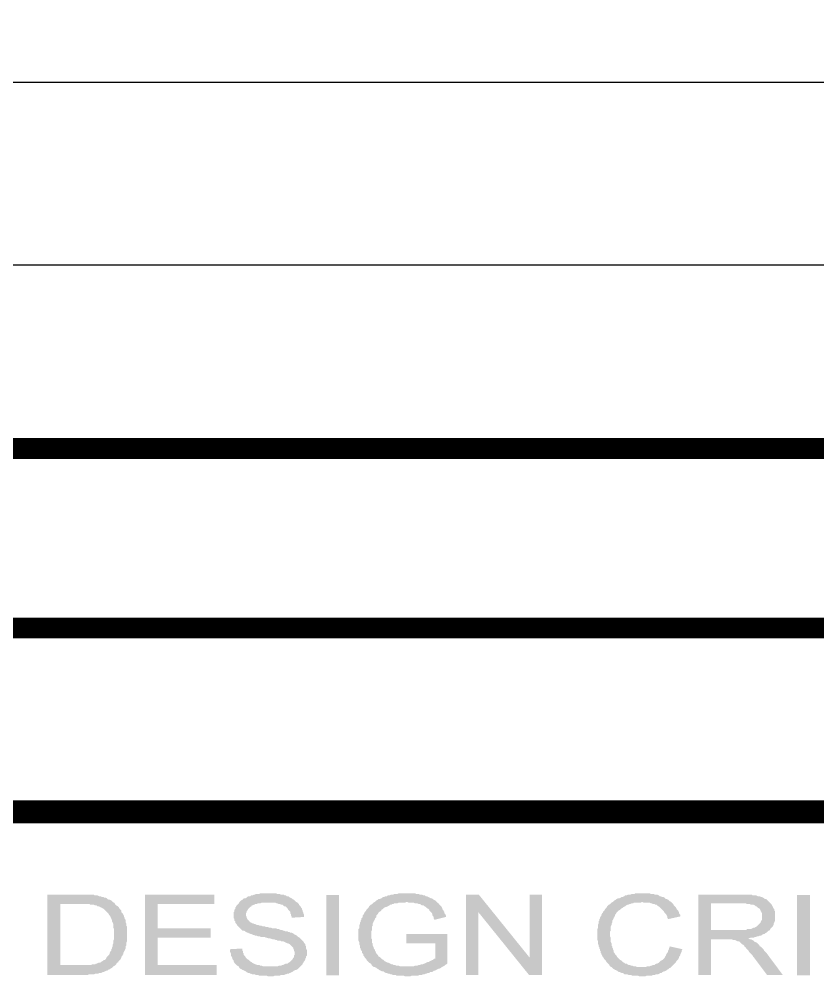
# Model space of a CAD drawing. Header units: millimetres. Extents: x 58 to 2247, y 57 to 1671.
# Drawn here: x 2056.4 to 2145.5, y 448.1 to 556.2 of the extents above; entities that cross this region are included whole.
import ezdxf

# ---------------------------------------------------------------- set-up
doc = ezdxf.new("R2010")
doc.units = ezdxf.units.MM
doc.header["$LTSCALE"] = 0.5
for name, color, linetype in [('main floor exterior line', 2, 'CONTINUOUS'), ('main floor interior line', 6, 'CONTINUOUS'), ('PDF_Geometry', 7, 'Continuous'), ('PDF_Solid Fills', 7, 'Continuous')]:
    doc.layers.add(name, color=color, linetype=linetype)

msp = doc.modelspace()

# ---------------------------------------------------------------- hatches: boundary and pattern name
at = {"layer": 'PDF_Solid Fills', "transparency": 33554559}
h = msp.add_hatch(color=256, dxfattribs=at)
h.paths.add_polyline_path([(2059.57, 449.51), (2059.57, 458.47), (2063.25, 458.47), (2063.49, 458.47), (2063.65, 458.47), (2063.81, 458.47), (2063.97, 458.47), (2064.13, 458.47), (2064.29, 458.47), (2064.45, 458.47), (2064.61, 458.47), (2064.77, 458.47), (2064.85, 458.39), (2065.01, 458.39), (2065.09, 458.39), (2065.17, 458.39), (2065.33, 458.31), (2065.49, 458.31), (2065.65, 458.23), (2065.81, 458.23), (2065.89, 458.15), (2066.05, 458.15), (2066.21, 458.07), (2066.29, 457.99), (2066.45, 457.91), (2066.53, 457.91), (2066.69, 457.83), (2066.77, 457.75), (2066.77, 457.75), (2066.85, 457.67), (2067.01, 457.59), (2067.09, 457.51), (2067.17, 457.35), (2067.25, 457.27), (2067.41, 457.19), (2067.49, 457.11), (2067.57, 457.03), (2067.65, 456.87), (2067.73, 456.79), (2067.81, 456.71), (2067.81, 456.55), (2067.89, 456.47), (2067.97, 456.39), (2068.05, 456.23), (2068.05, 456.23), (2068.13, 456.07), (2068.13, 455.99), (2068.21, 455.83), (2068.21, 455.75), (2068.29, 455.67), (2068.29, 455.51), (2068.29, 455.43), (2068.37, 455.27), (2068.37, 455.19), (2068.37, 455.03), (2068.45, 454.95), (2068.45, 454.79), (2068.45, 454.63), (2068.45, 454.55), (2068.45, 454.39), (2068.45, 454.31), (2068.45, 454.15), (2068.45, 454.07), (2068.45, 453.91), (2068.45, 453.83), (2068.45, 453.67), (2068.45, 453.51), (2068.45, 453.43), (2068.45, 453.27), (2068.37, 453.11), (2068.37, 453.03), (2068.37, 452.87), (2068.37, 452.79), (2068.29, 452.71), (2068.29, 452.55), (2068.29, 452.47), (2068.21, 452.31), (2068.21, 452.23), (2068.13, 452.15), (2068.05, 451.99), (2068.05, 451.83), (2067.97, 451.75), (2067.89, 451.59), (2067.81, 451.51), (2067.81, 451.43), (2067.73, 451.27), (2067.65, 451.19), (2067.57, 451.11), (2067.49, 451.03), (2067.49, 450.95), (2067.33, 450.87), (2067.25, 450.71), (2067.17, 450.63), (2067.09, 450.55), (2066.93, 450.47), (2066.85, 450.39), (2066.77, 450.31), (2066.61, 450.23), (2066.53, 450.15), (2066.45, 450.15), (2066.37, 450.07), (2066.21, 449.99), (2066.13, 449.99), (2065.97, 449.91), (2065.81, 449.83), (2065.73, 449.83), (2065.57, 449.75), (2065.41, 449.75), (2065.25, 449.67), (2065.17, 449.67), (2065.09, 449.67), (2064.93, 449.67), (2064.77, 449.59), (2064.69, 449.59), (2064.53, 449.59), (2064.37, 449.59), (2064.21, 449.59), (2064.05, 449.51), (2063.89, 449.51), (2063.73, 449.51), (2063.57, 449.51), (2063.49, 449.51)], flags=0)
h.paths.add_polyline_path([(2061.01, 450.63), (2063.33, 450.63), (2063.49, 450.63), (2063.65, 450.63), (2063.81, 450.63), (2063.97, 450.63), (2064.13, 450.63), (2064.29, 450.63), (2064.45, 450.63), (2064.61, 450.71), (2064.69, 450.71), (2064.85, 450.71), (2064.93, 450.71), (2065.01, 450.79), (2065.09, 450.79), (2065.25, 450.87), (2065.41, 450.87), (2065.57, 450.95), (2065.65, 451.03), (2065.81, 451.11), (2065.89, 451.19), (2065.97, 451.19), (2066.05, 451.27), (2066.13, 451.35), (2066.21, 451.51), (2066.29, 451.59), (2066.37, 451.67), (2066.45, 451.75), (2066.53, 451.91), (2066.53, 451.99), (2066.61, 452.15), (2066.69, 452.23), (2066.69, 452.39), (2066.77, 452.47), (2066.77, 452.55), (2066.85, 452.71), (2066.85, 452.79), (2066.85, 452.87), (2066.93, 453.03), (2066.93, 453.11), (2066.93, 453.27), (2066.93, 453.35), (2067.01, 453.51), (2067.01, 453.67), (2067.01, 453.75), (2067.01, 453.91), (2067.01, 454.07), (2067.01, 454.07), (2067.01, 454.23), (2067.01, 454.39), (2067.01, 454.55), (2067.01, 454.63), (2066.93, 454.79), (2066.93, 454.95), (2066.93, 455.03), (2066.93, 455.19), (2066.85, 455.35), (2066.85, 455.43), (2066.77, 455.51), (2066.77, 455.67), (2066.69, 455.75), (2066.69, 455.83), (2066.61, 455.99), (2066.61, 456.07), (2066.53, 456.15), (2066.45, 456.23), (2066.45, 456.23), (2066.37, 456.39), (2066.29, 456.47), (2066.21, 456.55), (2066.05, 456.71), (2065.97, 456.79), (2065.89, 456.87), (2065.73, 456.95), (2065.65, 457.03), (2065.57, 457.03), (2065.41, 457.11), (2065.33, 457.19), (2065.17, 457.19), (2065.09, 457.27), (2065.01, 457.27), (2064.93, 457.27), (2064.77, 457.35), (2064.69, 457.35), (2064.53, 457.35), (2064.37, 457.35), (2064.29, 457.43), (2064.13, 457.43), (2063.89, 457.43), (2063.73, 457.43), (2063.57, 457.43), (2063.41, 457.43), (2063.25, 457.43), (2061.01, 457.43)], flags=0)
for points in [[(2070.45, 449.51), (2070.45, 458.47), (2078.21, 458.47), (2078.21, 457.43), (2071.89, 457.43), (2071.89, 454.71), (2077.81, 454.71), (2077.81, 453.67), (2071.89, 453.67), (2071.89, 450.63), (2078.45, 450.63), (2078.45, 449.51)], [(2079.97, 452.39), (2081.33, 452.47), (2081.33, 452.39), (2081.33, 452.23), (2081.41, 452.15), (2081.41, 451.99), (2081.49, 451.91), (2081.49, 451.75), (2081.57, 451.67), (2081.65, 451.59), (2081.73, 451.43), (2081.73, 451.43), (2081.81, 451.35), (2081.89, 451.27), (2082.05, 451.19), (2082.13, 451.11), (2082.21, 451.03), (2082.37, 450.95), (2082.45, 450.87), (2082.61, 450.79), (2082.77, 450.71), (2082.85, 450.71), (2082.93, 450.63), (2083.09, 450.63), (2083.25, 450.63), (2083.33, 450.55), (2083.49, 450.55), (2083.65, 450.47), (2083.81, 450.47), (2083.97, 450.47), (2084.13, 450.47), (2084.29, 450.47), (2084.45, 450.47), (2084.45, 450.47), (2084.61, 450.47), (2084.77, 450.47), (2084.93, 450.47), (2085.09, 450.47), (2085.25, 450.47), (2085.41, 450.55), (2085.57, 450.55), (2085.65, 450.55), (2085.81, 450.63), (2085.89, 450.63), (2086.05, 450.71), (2086.21, 450.79), (2086.37, 450.79), (2086.45, 450.87), (2086.61, 450.95), (2086.69, 451.03), (2086.77, 451.11), (2086.85, 451.19), (2086.93, 451.27), (2087.01, 451.43), (2087.09, 451.51), (2087.09, 451.67), (2087.17, 451.75), (2087.17, 451.91), (2087.17, 451.99), (2087.17, 452.07), (2087.09, 452.23), (2087.09, 452.31), (2087.01, 452.47), (2087.01, 452.55), (2086.93, 452.63), (2086.85, 452.71), (2086.77, 452.79), (2086.69, 452.87), (2086.61, 452.95), (2086.45, 453.03), (2086.37, 453.03), (2086.21, 453.11), (2086.05, 453.19), (2085.89, 453.27), (2085.81, 453.27), (2085.73, 453.27), (2085.65, 453.27), (2085.57, 453.35), (2085.41, 453.35), (2085.25, 453.35), (2085.17, 453.43), (2085.01, 453.43), (2084.85, 453.51), (2084.69, 453.51), (2084.45, 453.59), (2084.29, 453.59), (2084.05, 453.67), (2083.97, 453.67), (2083.81, 453.75), (2083.57, 453.75), (2083.41, 453.75), (2083.25, 453.83), (2083.09, 453.83), (2082.93, 453.91), (2082.77, 453.91), (2082.61, 453.99), (2082.53, 453.99), (2082.37, 454.07), (2082.29, 454.07), (2082.13, 454.15), (2082.05, 454.15), (2081.97, 454.23), (2081.89, 454.23), (2081.73, 454.31), (2081.65, 454.39), (2081.49, 454.47), (2081.33, 454.47), (2081.25, 454.55), (2081.17, 454.63), (2081.01, 454.79), (2080.93, 454.87), (2080.85, 454.95), (2080.77, 455.03), (2080.77, 455.03), (2080.69, 455.19), (2080.61, 455.27), (2080.53, 455.35), (2080.53, 455.51), (2080.45, 455.59), (2080.45, 455.75), (2080.37, 455.83), (2080.37, 455.99), (2080.37, 456.07), (2080.37, 456.15), (2080.37, 456.31), (2080.37, 456.39), (2080.37, 456.55), (2080.45, 456.63), (2080.45, 456.79), (2080.53, 456.87), (2080.53, 457.03), (2080.61, 457.11), (2080.69, 457.27), (2080.77, 457.35), (2080.85, 457.43), (2080.93, 457.51), (2081.01, 457.67), (2081.09, 457.75), (2081.17, 457.83), (2081.33, 457.91), (2081.41, 457.99), (2081.49, 458.07), (2081.65, 458.07), (2081.81, 458.15), (2081.89, 458.23), (2082.05, 458.31), (2082.21, 458.31), (2082.29, 458.39), (2082.45, 458.39), (2082.61, 458.47), (2082.69, 458.47), (2082.85, 458.55), (2083.01, 458.55), (2083.17, 458.55), (2083.33, 458.63), (2083.41, 458.63), (2083.57, 458.63), (2083.73, 458.63), (2083.89, 458.63), (2084.05, 458.63), (2084.13, 458.63), (2084.29, 458.63), (2084.45, 458.63), (2084.61, 458.63), (2084.77, 458.63), (2084.93, 458.63), (2085.09, 458.63), (2085.25, 458.55), (2085.41, 458.55), (2085.49, 458.55), (2085.65, 458.47), (2085.81, 458.47), (2085.97, 458.47), (2086.05, 458.39), (2086.21, 458.39), (2086.29, 458.31), (2086.45, 458.31), (2086.53, 458.23), (2086.69, 458.15), (2086.85, 458.07), (2086.93, 457.99), (2087.09, 457.91), (2087.17, 457.83), (2087.25, 457.75), (2087.33, 457.67), (2087.49, 457.59), (2087.57, 457.51), (2087.65, 457.43), (2087.65, 457.35), (2087.73, 457.27), (2087.81, 457.19), (2087.89, 457.03), (2087.97, 456.95), (2087.97, 456.87), (2088.05, 456.71), (2088.05, 456.63), (2088.13, 456.47), (2088.13, 456.39), (2088.21, 456.23), (2088.21, 456.15), (2088.21, 455.99), (2088.21, 455.99), (2086.85, 455.91), (2086.85, 455.99), (2086.77, 456.15), (2086.77, 456.31), (2086.69, 456.39), (2086.69, 456.55), (2086.61, 456.63), (2086.53, 456.71), (2086.45, 456.79), (2086.37, 456.95), (2086.29, 457.03), (2086.21, 457.11), (2086.13, 457.19), (2086.13, 457.19), (2085.97, 457.19), (2085.89, 457.27), (2085.81, 457.35), (2085.65, 457.35), (2085.57, 457.43), (2085.41, 457.43), (2085.25, 457.51), (2085.17, 457.51), (2085.01, 457.59), (2084.85, 457.59), (2084.69, 457.59), (2084.53, 457.59), (2084.29, 457.59), (2084.21, 457.59), (2084.05, 457.59), (2083.81, 457.59), (2083.65, 457.59), (2083.49, 457.59), (2083.33, 457.51), (2083.17, 457.51), (2083.09, 457.51), (2082.93, 457.43), (2082.77, 457.43), (2082.69, 457.35), (2082.61, 457.35), (2082.45, 457.27), (2082.37, 457.27), (2082.37, 457.19), (2082.21, 457.11), (2082.13, 457.03), (2082.05, 456.95), (2081.97, 456.87), (2081.89, 456.71), (2081.81, 456.63), (2081.81, 456.55), (2081.73, 456.39), (2081.73, 456.31), (2081.73, 456.23), (2081.73, 456.15), (2081.81, 455.99), (2081.81, 455.91), (2081.89, 455.75), (2081.97, 455.67), (2082.05, 455.59), (2082.13, 455.51), (2082.13, 455.43), (2082.21, 455.43), (2082.29, 455.35), (2082.37, 455.35), (2082.45, 455.27), (2082.53, 455.27), (2082.69, 455.19), (2082.77, 455.19), (2082.93, 455.11), (2083.09, 455.11), (2083.25, 455.03), (2083.41, 455.03), (2083.57, 454.95), (2083.81, 454.95), (2083.97, 454.87), (2084.21, 454.87), (2084.29, 454.79), (2084.53, 454.79), (2084.69, 454.71), (2084.93, 454.71), (2085.09, 454.71), (2085.25, 454.63), (2085.41, 454.63), (2085.57, 454.55), (2085.73, 454.55), (2085.89, 454.47), (2085.97, 454.47), (2086.13, 454.39), (2086.21, 454.39), (2086.37, 454.39), (2086.45, 454.31), (2086.53, 454.31), (2086.61, 454.31), (2086.69, 454.23), (2086.85, 454.23), (2087.01, 454.15), (2087.09, 454.07), (2087.25, 453.99), (2087.41, 453.91), (2087.49, 453.83), (2087.57, 453.75), (2087.73, 453.67), (2087.81, 453.59), (2087.89, 453.51), (2087.97, 453.43), (2088.05, 453.35), (2088.05, 453.35), (2088.13, 453.27), (2088.21, 453.11), (2088.29, 453.03), (2088.37, 452.95), (2088.37, 452.79), (2088.45, 452.71), (2088.45, 452.55), (2088.45, 452.47), (2088.53, 452.31), (2088.53, 452.23), (2088.53, 452.07), (2088.53, 452.07), (2088.53, 451.91), (2088.53, 451.83), (2088.53, 451.67), (2088.45, 451.59), (2088.45, 451.43), (2088.37, 451.35), (2088.37, 451.27), (2088.29, 451.11), (2088.21, 451.03), (2088.13, 450.87), (2088.05, 450.79), (2088.05, 450.71), (2087.97, 450.63), (2087.89, 450.55), (2087.81, 450.47), (2087.65, 450.31), (2087.57, 450.23), (2087.49, 450.15), (2087.33, 450.07), (2087.25, 450.07), (2087.09, 449.99), (2087.01, 449.91), (2086.85, 449.83), (2086.69, 449.75), (2086.61, 449.75), (2086.53, 449.67), (2086.37, 449.67), (2086.21, 449.59), (2086.13, 449.59), (2085.97, 449.51), (2085.81, 449.51), (2085.65, 449.51), (2085.49, 449.43), (2085.41, 449.43), (2085.25, 449.43), (2085.09, 449.43), (2084.93, 449.43), (2084.77, 449.35), (2084.61, 449.35), (2084.53, 449.35), (2084.37, 449.35), (2084.21, 449.35), (2084.05, 449.43), (2083.89, 449.43), (2083.73, 449.43), (2083.57, 449.43), (2083.41, 449.43), (2083.25, 449.43), (2083.09, 449.51), (2083.01, 449.51), (2082.85, 449.51), (2082.69, 449.59), (2082.61, 449.59), (2082.45, 449.59), (2082.29, 449.67), (2082.21, 449.67), (2082.13, 449.75), (2081.97, 449.75), (2081.81, 449.83), (2081.73, 449.91), (2081.57, 449.99), (2081.41, 450.07), (2081.33, 450.07), (2081.25, 450.15), (2081.09, 450.23), (2081.01, 450.31), (2080.93, 450.47), (2080.77, 450.55), (2080.69, 450.63), (2080.61, 450.71), (2080.53, 450.79), (2080.45, 450.87), (2080.37, 451.03), (2080.37, 451.11), (2080.29, 451.19), (2080.21, 451.35), (2080.21, 451.43), (2080.13, 451.59), (2080.05, 451.67), (2080.05, 451.83), (2080.05, 451.91), (2079.97, 452.07), (2079.97, 452.15), (2079.97, 452.31), (2079.97, 452.39)], [(2099.65, 453.03), (2099.65, 454.07), (2104.21, 454.07), (2104.21, 450.79), (2104.13, 450.71), (2103.97, 450.63), (2103.89, 450.55), (2103.73, 450.47), (2103.57, 450.39), (2103.49, 450.31), (2103.33, 450.23), (2103.25, 450.23), (2103.09, 450.15), (2102.93, 450.07), (2102.85, 449.99), (2102.69, 449.99), (2102.61, 449.91), (2102.45, 449.83), (2102.29, 449.83), (2102.21, 449.75), (2102.05, 449.75), (2101.89, 449.67), (2101.81, 449.67), (2101.65, 449.59), (2101.49, 449.59), (2101.33, 449.51), (2101.17, 449.51), (2101.09, 449.51), (2100.93, 449.43), (2100.77, 449.43), (2100.61, 449.43), (2100.45, 449.43), (2100.37, 449.43), (2100.21, 449.43), (2100.05, 449.35), (2099.89, 449.35), (2099.81, 449.35), (2099.65, 449.35), (2099.49, 449.35), (2099.33, 449.43), (2099.17, 449.43), (2099.01, 449.43), (2098.85, 449.43), (2098.69, 449.43), (2098.53, 449.43), (2098.45, 449.51), (2098.29, 449.51), (2098.13, 449.51), (2097.97, 449.59), (2097.89, 449.59), (2097.73, 449.67), (2097.57, 449.67), (2097.49, 449.75), (2097.33, 449.75), (2097.17, 449.83), (2097.09, 449.91), (2096.93, 449.91), (2096.93, 449.91), (2096.77, 449.99), (2096.61, 450.07), (2096.53, 450.15), (2096.37, 450.23), (2096.29, 450.31), (2096.13, 450.39), (2096.05, 450.39), (2095.89, 450.47), (2095.81, 450.55), (2095.73, 450.71), (2095.65, 450.79), (2095.49, 450.87), (2095.41, 450.95), (2095.33, 451.03), (2095.25, 451.11), (2095.17, 451.27), (2095.09, 451.35), (2095.01, 451.43), (2094.93, 451.59), (2094.93, 451.59), (2094.85, 451.67), (2094.85, 451.83), (2094.77, 451.91), (2094.69, 451.99), (2094.69, 452.15), (2094.61, 452.23), (2094.53, 452.39), (2094.53, 452.47), (2094.45, 452.55), (2094.45, 452.71), (2094.45, 452.79), (2094.37, 452.95), (2094.37, 453.03), (2094.37, 453.19), (2094.29, 453.35), (2094.29, 453.43), (2094.29, 453.59), (2094.29, 453.67), (2094.29, 453.83), (2094.29, 453.99), (2094.29, 453.99), (2094.29, 454.07), (2094.29, 454.23), (2094.29, 454.31), (2094.29, 454.47), (2094.29, 454.63), (2094.37, 454.71), (2094.37, 454.87), (2094.37, 454.95), (2094.37, 455.11), (2094.45, 455.19), (2094.45, 455.35), (2094.53, 455.43), (2094.53, 455.59), (2094.61, 455.67), (2094.61, 455.83), (2094.69, 455.91), (2094.77, 455.99), (2094.77, 456.15), (2094.85, 456.23), (2094.93, 456.39), (2094.93, 456.39), (2095.01, 456.55), (2095.09, 456.63), (2095.17, 456.79), (2095.25, 456.87), (2095.33, 456.95), (2095.41, 457.03), (2095.49, 457.19), (2095.57, 457.27), (2095.65, 457.35), (2095.81, 457.43), (2095.89, 457.51), (2095.97, 457.59), (2096.13, 457.67), (2096.21, 457.75), (2096.29, 457.83), (2096.45, 457.91), (2096.53, 457.99), (2096.69, 457.99), (2096.77, 458.07), (2096.85, 458.07), (2096.93, 458.15), (2097.09, 458.23), (2097.17, 458.23), (2097.33, 458.31), (2097.49, 458.31), (2097.57, 458.39), (2097.73, 458.39), (2097.89, 458.47), (2098.05, 458.47), (2098.13, 458.47), (2098.29, 458.55), (2098.45, 458.55), (2098.61, 458.55), (2098.77, 458.63), (2098.93, 458.63), (2099.01, 458.63), (2099.17, 458.63), (2099.33, 458.63), (2099.49, 458.63), (2099.65, 458.63), (2099.81, 458.63), (2099.97, 458.63), (2100.13, 458.63), (2100.29, 458.63), (2100.45, 458.63), (2100.61, 458.63), (2100.77, 458.55), (2100.85, 458.55), (2101.01, 458.55), (2101.17, 458.47), (2101.33, 458.47), (2101.41, 458.47), (2101.57, 458.39), (2101.73, 458.39), (2101.81, 458.31), (2101.89, 458.31), (2102.05, 458.23), (2102.21, 458.15), (2102.37, 458.07), (2102.45, 458.07), (2102.61, 457.99), (2102.69, 457.91), (2102.85, 457.83), (2102.93, 457.75), (2103.01, 457.67), (2103.09, 457.59), (2103.25, 457.51), (2103.25, 457.43), (2103.33, 457.35), (2103.41, 457.27), (2103.49, 457.19), (2103.57, 457.11), (2103.65, 456.95), (2103.65, 456.87), (2103.73, 456.79), (2103.81, 456.63), (2103.89, 456.55), (2103.89, 456.39), (2103.97, 456.31), (2104.05, 456.15), (2104.05, 455.99), (2104.05, 455.99), (2102.77, 455.67), (2102.69, 455.83), (2102.69, 455.99), (2102.61, 456.07), (2102.53, 456.23), (2102.53, 456.31), (2102.45, 456.47), (2102.37, 456.55), (2102.29, 456.63), (2102.21, 456.71), (2102.21, 456.79), (2102.13, 456.87), (2101.97, 456.95), (2101.89, 457.03), (2101.81, 457.11), (2101.65, 457.19), (2101.57, 457.27), (2101.41, 457.27), (2101.25, 457.35), (2101.17, 457.43), (2101.01, 457.43), (2100.85, 457.51), (2100.77, 457.51), (2100.61, 457.51), (2100.45, 457.59), (2100.29, 457.59), (2100.21, 457.59), (2100.05, 457.59), (2099.89, 457.59), (2099.73, 457.67), (2099.65, 457.67), (2099.49, 457.59), (2099.33, 457.59), (2099.17, 457.59), (2099.01, 457.59), (2098.85, 457.59), (2098.77, 457.59), (2098.61, 457.51), (2098.45, 457.51), (2098.29, 457.51), (2098.21, 457.43), (2098.05, 457.43), (2097.97, 457.35), (2097.81, 457.35), (2097.73, 457.27), (2097.57, 457.19), (2097.41, 457.11), (2097.33, 457.11), (2097.17, 457.03), (2097.09, 456.95), (2097.01, 456.87), (2096.85, 456.79), (2096.85, 456.71), (2096.77, 456.63), (2096.61, 456.55), (2096.53, 456.47), (2096.45, 456.31), (2096.37, 456.23), (2096.29, 456.15), (2096.29, 455.99), (2096.21, 455.91), (2096.13, 455.83), (2096.13, 455.75), (2096.05, 455.59), (2095.97, 455.51), (2095.97, 455.43), (2095.89, 455.27), (2095.89, 455.19), (2095.89, 455.03), (2095.81, 454.95), (2095.81, 454.79), (2095.81, 454.71), (2095.81, 454.55), (2095.73, 454.39), (2095.73, 454.31), (2095.73, 454.15), (2095.73, 454.07), (2095.73, 453.91), (2095.73, 453.75), (2095.73, 453.59), (2095.81, 453.51), (2095.81, 453.35), (2095.81, 453.27), (2095.81, 453.11), (2095.89, 453.03), (2095.89, 452.87), (2095.89, 452.79), (2095.97, 452.63), (2095.97, 452.55), (2096.05, 452.39), (2096.13, 452.31), (2096.13, 452.23), (2096.21, 452.15), (2096.21, 452.07), (2096.29, 451.91), (2096.37, 451.83), (2096.45, 451.75), (2096.53, 451.59), (2096.69, 451.51), (2096.77, 451.43), (2096.85, 451.35), (2096.93, 451.27), (2097.09, 451.19), (2097.17, 451.11), (2097.25, 451.03), (2097.41, 450.95), (2097.57, 450.87), (2097.65, 450.87), (2097.65, 450.87), (2097.81, 450.79), (2097.97, 450.71), (2098.13, 450.71), (2098.21, 450.63), (2098.37, 450.63), (2098.53, 450.55), (2098.69, 450.55), (2098.77, 450.55), (2098.93, 450.47), (2099.09, 450.47), (2099.25, 450.47), (2099.41, 450.47), (2099.49, 450.47), (2099.65, 450.47), (2099.73, 450.47), (2099.81, 450.47), (2099.97, 450.47), (2100.13, 450.47), (2100.29, 450.47), (2100.45, 450.47), (2100.61, 450.55), (2100.69, 450.55), (2100.85, 450.55), (2101.01, 450.63), (2101.17, 450.63), (2101.25, 450.71), (2101.41, 450.71), (2101.49, 450.71), (2101.65, 450.79), (2101.81, 450.87), (2101.97, 450.95), (2102.13, 450.95), (2102.21, 451.03), (2102.37, 451.11), (2102.53, 451.19), (2102.61, 451.19), (2102.69, 451.27), (2102.77, 451.35), (2102.85, 451.35), (2102.85, 453.03)], [(2106.29, 449.51), (2106.29, 458.47), (2107.73, 458.47), (2113.41, 451.43), (2113.41, 458.47), (2114.77, 458.47), (2114.77, 449.51), (2113.33, 449.51), (2107.65, 456.55), (2107.65, 449.51)], [(2129.01, 452.71), (2130.45, 452.39), (2130.37, 452.23), (2130.37, 452.15), (2130.29, 451.99), (2130.21, 451.83), (2130.21, 451.75), (2130.13, 451.59), (2130.05, 451.51), (2130.05, 451.43), (2129.97, 451.27), (2129.89, 451.19), (2129.81, 451.11), (2129.73, 450.95), (2129.65, 450.87), (2129.57, 450.79), (2129.49, 450.71), (2129.41, 450.63), (2129.33, 450.55), (2129.17, 450.39), (2129.09, 450.31), (2129.01, 450.31), (2128.93, 450.23), (2128.85, 450.15), (2128.69, 450.07), (2128.61, 449.99), (2128.45, 449.91), (2128.37, 449.91), (2128.21, 449.83), (2128.13, 449.75), (2127.97, 449.75), (2127.89, 449.67), (2127.73, 449.59), (2127.57, 449.59), (2127.49, 449.59), (2127.33, 449.51), (2127.17, 449.51), (2127.01, 449.43), (2126.85, 449.43), (2126.77, 449.43), (2126.61, 449.43), (2126.45, 449.43), (2126.29, 449.35), (2126.13, 449.35), (2125.97, 449.35), (2125.81, 449.35), (2125.65, 449.35), (2125.49, 449.43), (2125.33, 449.43), (2125.17, 449.43), (2125.01, 449.43), (2124.85, 449.43), (2124.69, 449.51), (2124.53, 449.51), (2124.45, 449.51), (2124.29, 449.59), (2124.13, 449.59), (2123.97, 449.59), (2123.89, 449.67), (2123.73, 449.75), (2123.65, 449.75), (2123.49, 449.83), (2123.41, 449.83), (2123.25, 449.91), (2123.17, 449.99), (2123.17, 449.99), (2123.01, 450.07), (2122.93, 450.07), (2122.85, 450.15), (2122.69, 450.23), (2122.61, 450.31), (2122.53, 450.39), (2122.37, 450.47), (2122.29, 450.63), (2122.21, 450.71), (2122.13, 450.79), (2122.05, 450.87), (2121.97, 450.95), (2121.89, 451.11), (2121.81, 451.19), (2121.73, 451.27), (2121.65, 451.43), (2121.57, 451.51), (2121.49, 451.67), (2121.49, 451.67), (2121.41, 451.83), (2121.41, 451.91), (2121.33, 451.99), (2121.33, 452.15), (2121.25, 452.23), (2121.25, 452.39), (2121.17, 452.47), (2121.17, 452.63), (2121.09, 452.71), (2121.09, 452.87), (2121.01, 452.95), (2121.01, 453.11), (2121.01, 453.19), (2121.01, 453.35), (2120.93, 453.43), (2120.93, 453.59), (2120.93, 453.67), (2120.93, 453.83), (2120.93, 453.99), (2120.93, 454.07), (2120.93, 454.23), (2120.93, 454.31), (2120.93, 454.47), (2120.93, 454.63), (2121.01, 454.71), (2121.01, 454.87), (2121.01, 455.03), (2121.01, 455.11), (2121.09, 455.27), (2121.09, 455.35), (2121.09, 455.51), (2121.17, 455.59), (2121.17, 455.75), (2121.25, 455.83), (2121.25, 455.91), (2121.33, 456.07), (2121.41, 456.15), (2121.41, 456.23), (2121.49, 456.39), (2121.57, 456.47), (2121.57, 456.55), (2121.65, 456.63), (2121.73, 456.71), (2121.81, 456.87), (2121.89, 456.95), (2121.97, 457.03), (2122.05, 457.19), (2122.13, 457.27), (2122.21, 457.35), (2122.37, 457.43), (2122.45, 457.51), (2122.53, 457.59), (2122.69, 457.67), (2122.77, 457.75), (2122.85, 457.83), (2123.01, 457.91), (2123.09, 457.99), (2123.25, 458.07), (2123.41, 458.07), (2123.41, 458.07), (2123.57, 458.15), (2123.65, 458.23), (2123.81, 458.23), (2123.97, 458.31), (2124.05, 458.39), (2124.21, 458.39), (2124.37, 458.47), (2124.45, 458.47), (2124.61, 458.47), (2124.77, 458.55), (2124.93, 458.55), (2125.09, 458.55), (2125.17, 458.63), (2125.33, 458.63), (2125.49, 458.63), (2125.65, 458.63), (2125.81, 458.63), (2125.97, 458.63), (2125.97, 458.63), (2126.21, 458.63), (2126.37, 458.63), (2126.45, 458.63), (2126.61, 458.63), (2126.77, 458.63), (2126.93, 458.55), (2127.09, 458.55), (2127.25, 458.55), (2127.41, 458.47), (2127.49, 458.47), (2127.65, 458.47), (2127.81, 458.39), (2127.89, 458.31), (2128.05, 458.31), (2128.13, 458.23), (2128.29, 458.23), (2128.45, 458.15), (2128.53, 458.07), (2128.61, 457.99), (2128.69, 457.99), (2128.85, 457.91), (2128.93, 457.83), (2129.01, 457.75), (2129.17, 457.67), (2129.25, 457.59), (2129.33, 457.51), (2129.41, 457.43), (2129.49, 457.27), (2129.57, 457.19), (2129.65, 457.11), (2129.73, 457.03), (2129.81, 456.87), (2129.89, 456.79), (2129.97, 456.71), (2130.05, 456.55), (2130.05, 456.47), (2130.13, 456.31), (2130.21, 456.23), (2130.21, 456.07), (2130.29, 456.07), (2128.85, 455.75), (2128.77, 455.91), (2128.77, 455.99), (2128.69, 456.15), (2128.61, 456.31), (2128.53, 456.39), (2128.45, 456.47), (2128.37, 456.63), (2128.29, 456.71), (2128.21, 456.79), (2128.13, 456.87), (2128.05, 456.95), (2127.97, 457.03), (2127.89, 457.11), (2127.81, 457.19), (2127.73, 457.19), (2127.65, 457.27), (2127.57, 457.35), (2127.41, 457.35), (2127.33, 457.43), (2127.17, 457.43), (2127.01, 457.51), (2126.93, 457.51), (2126.77, 457.59), (2126.61, 457.59), (2126.45, 457.59), (2126.29, 457.59), (2126.13, 457.59), (2125.97, 457.67), (2125.81, 457.59), (2125.65, 457.59), (2125.49, 457.59), (2125.33, 457.59), (2125.17, 457.59), (2125.01, 457.59), (2124.93, 457.51), (2124.77, 457.51), (2124.61, 457.43), (2124.53, 457.43), (2124.37, 457.35), (2124.29, 457.35), (2124.13, 457.27), (2124.05, 457.19), (2123.89, 457.11), (2123.81, 457.03), (2123.65, 456.95), (2123.57, 456.87), (2123.49, 456.79), (2123.33, 456.71), (2123.25, 456.63), (2123.17, 456.55), (2123.09, 456.47), (2123.01, 456.31), (2122.93, 456.23), (2122.93, 456.15), (2122.85, 455.99), (2122.77, 455.91), (2122.77, 455.83), (2122.69, 455.67), (2122.61, 455.59), (2122.61, 455.43), (2122.61, 455.35), (2122.53, 455.19), (2122.53, 455.11), (2122.45, 454.95), (2122.45, 454.87), (2122.45, 454.71), (2122.45, 454.63), (2122.45, 454.47), (2122.37, 454.39), (2122.37, 454.23), (2122.37, 454.07), (2122.37, 454.07), (2122.37, 453.91), (2122.37, 453.83), (2122.45, 453.67), (2122.45, 453.51), (2122.45, 453.43), (2122.45, 453.27), (2122.45, 453.19), (2122.53, 453.03), (2122.53, 452.95), (2122.53, 452.79), (2122.61, 452.71), (2122.61, 452.55), (2122.69, 452.47), (2122.69, 452.39), (2122.77, 452.23), (2122.77, 452.15), (2122.77, 452.07), (2122.85, 451.99), (2122.93, 451.83), (2123.01, 451.75), (2123.09, 451.67), (2123.17, 451.51), (2123.25, 451.43), (2123.33, 451.35), (2123.41, 451.27), (2123.49, 451.19), (2123.65, 451.11), (2123.73, 451.03), (2123.81, 450.95), (2123.97, 450.87), (2124.05, 450.79), (2124.21, 450.79), (2124.29, 450.71), (2124.45, 450.63), (2124.61, 450.63), (2124.69, 450.55), (2124.85, 450.55), (2125.01, 450.47), (2125.17, 450.47), (2125.25, 450.47), (2125.41, 450.39), (2125.57, 450.39), (2125.73, 450.39), (2125.89, 450.39), (2125.89, 450.39), (2126.05, 450.39), (2126.21, 450.39), (2126.37, 450.39), (2126.45, 450.47), (2126.61, 450.47), (2126.77, 450.47), (2126.93, 450.55), (2127.01, 450.55), (2127.17, 450.63), (2127.33, 450.63), (2127.41, 450.71), (2127.57, 450.79), (2127.65, 450.79), (2127.81, 450.87), (2127.89, 450.95), (2127.97, 451.03), (2128.05, 451.11), (2128.21, 451.19), (2128.29, 451.27), (2128.37, 451.35), (2128.45, 451.43), (2128.53, 451.59), (2128.61, 451.67), (2128.61, 451.75), (2128.69, 451.91), (2128.77, 451.99), (2128.85, 452.15), (2128.85, 452.23), (2128.93, 452.39), (2128.93, 452.47), (2129.01, 452.63), (2129.01, 452.71)]]:
    msp.add_hatch(color=256, dxfattribs=at).paths.add_polyline_path(points)
h = msp.add_hatch(color=256, dxfattribs=at)
h.paths.add_polyline_path([(2132.21, 449.51), (2132.21, 458.47), (2137.01, 458.47), (2137.17, 458.47), (2137.33, 458.47), (2137.57, 458.47), (2137.73, 458.47), (2137.89, 458.47), (2138.05, 458.47), (2138.21, 458.47), (2138.29, 458.39), (2138.45, 458.39), (2138.61, 458.39), (2138.69, 458.39), (2138.85, 458.31), (2138.93, 458.31), (2139.09, 458.31), (2139.17, 458.23), (2139.33, 458.23), (2139.41, 458.15), (2139.57, 458.07), (2139.65, 457.99), (2139.81, 457.99), (2139.89, 457.91), (2139.97, 457.83), (2140.13, 457.67), (2140.21, 457.59), (2140.29, 457.51), (2140.37, 457.43), (2140.45, 457.27), (2140.53, 457.19), (2140.53, 457.11), (2140.61, 456.95), (2140.69, 456.87), (2140.69, 456.71), (2140.77, 456.63), (2140.77, 456.47), (2140.77, 456.39), (2140.77, 456.23), (2140.77, 456.15), (2140.77, 456.07), (2140.77, 455.91), (2140.77, 455.83), (2140.77, 455.67), (2140.77, 455.51), (2140.69, 455.43), (2140.69, 455.35), (2140.61, 455.19), (2140.61, 455.11), (2140.53, 454.95), (2140.45, 454.87), (2140.37, 454.79), (2140.29, 454.71), (2140.21, 454.55), (2140.13, 454.47), (2140.05, 454.47), (2139.97, 454.39), (2139.89, 454.31), (2139.81, 454.23), (2139.65, 454.15), (2139.57, 454.07), (2139.49, 454.07), (2139.33, 453.99), (2139.25, 453.91), (2139.09, 453.91), (2138.93, 453.83), (2138.77, 453.83), (2138.69, 453.75), (2138.53, 453.75), (2138.37, 453.67), (2138.21, 453.67), (2138.05, 453.67), (2137.81, 453.59), (2137.81, 453.59), (2137.97, 453.51), (2138.05, 453.51), (2138.21, 453.43), (2138.37, 453.35), (2138.45, 453.27), (2138.53, 453.19), (2138.61, 453.19), (2138.77, 453.11), (2138.85, 453.03), (2138.93, 452.95), (2139.01, 452.87), (2139.09, 452.71), (2139.25, 452.63), (2139.33, 452.55), (2139.41, 452.47), (2139.49, 452.39), (2139.57, 452.23), (2139.65, 452.15), (2139.81, 451.99), (2139.81, 451.99), (2141.65, 449.51), (2139.89, 449.51), (2138.45, 451.43), (2138.37, 451.51), (2138.29, 451.67), (2138.21, 451.75), (2138.05, 451.91), (2137.97, 451.99), (2137.89, 452.07), (2137.81, 452.23), (2137.73, 452.31), (2137.65, 452.39), (2137.57, 452.47), (2137.49, 452.55), (2137.49, 452.63), (2137.41, 452.63), (2137.33, 452.79), (2137.25, 452.87), (2137.09, 452.95), (2137.01, 453.03), (2136.93, 453.11), (2136.85, 453.19), (2136.77, 453.27), (2136.61, 453.27), (2136.45, 453.35), (2136.29, 453.43), (2136.21, 453.43), (2136.05, 453.43), (2135.97, 453.51), (2135.89, 453.51), (2135.73, 453.51), (2135.57, 453.51), (2135.33, 453.51), (2135.25, 453.51), (2133.65, 453.51), (2133.65, 449.51)], flags=0)
h.paths.add_polyline_path([(2133.65, 454.55), (2136.69, 454.55), (2136.85, 454.55), (2137.09, 454.55), (2137.25, 454.55), (2137.41, 454.55), (2137.57, 454.55), (2137.65, 454.63), (2137.81, 454.63), (2137.97, 454.63), (2138.05, 454.63), (2138.21, 454.71), (2138.21, 454.71), (2138.37, 454.79), (2138.53, 454.79), (2138.61, 454.87), (2138.77, 454.95), (2138.85, 455.03), (2138.93, 455.11), (2139.01, 455.19), (2139.09, 455.27), (2139.17, 455.35), (2139.17, 455.43), (2139.25, 455.59), (2139.33, 455.67), (2139.33, 455.83), (2139.33, 455.91), (2139.33, 456.07), (2139.33, 456.15), (2139.33, 456.31), (2139.33, 456.39), (2139.25, 456.55), (2139.17, 456.63), (2139.17, 456.71), (2139.09, 456.87), (2139.01, 456.95), (2138.85, 457.03), (2138.77, 457.11), (2138.69, 457.19), (2138.61, 457.19), (2138.53, 457.27), (2138.37, 457.35), (2138.29, 457.35), (2138.13, 457.35), (2137.97, 457.43), (2137.81, 457.43), (2137.65, 457.43), (2137.49, 457.51), (2137.33, 457.51), (2137.17, 457.51), (2137.01, 457.51), (2133.65, 457.51)], flags=0)

# ---------------------------------------------------------------- linework, layer by layer
at = {"layer": 'main floor exterior line'}
for points in [[(2233.09, 659.05), (1913.74, 659.05), (1913.82, 467.73), (2233.09, 467.73)], [(1913.82, 272.09), (1913.82, 364.17), (2233.09, 364.17), (2233.09, 467.73), (1913.74, 467.73), (1913.82, 364.17)]]:
    msp.add_lwpolyline(points, dxfattribs=at)
at = {"layer": 'main floor interior line'}
for points in [[(2226.05, 651.41), (1920.86, 651.41), (1920.82, 508.29), (2226.01, 508.29), (2226.05, 651.41)], [(2226.05, 549.17), (1920.86, 549.17)], [(2226.05, 528.77), (1920.86, 528.77)]]:
    msp.add_lwpolyline(points, dxfattribs=at)
at = {"layer": 'PDF_Geometry', "lineweight": 0, "const_width": 2.4}
msp.add_lwpolyline([(2233.09, 467.73), (1913.74, 467.73), (1913.74, 659.05), (2233.09, 659.05)], dxfattribs=at)
at = {"layer": 'PDF_Geometry', "lineweight": 18}
msp.add_lwpolyline([(1920.86, 509.25), (1920.86, 651.41), (2226.05, 651.41), (2226.05, 509.25)], close=True, dxfattribs=at)
for points in [[(2226.05, 549.17), (1920.86, 549.17)], [(2226.05, 528.77), (1920.86, 528.77)]]:
    msp.add_lwpolyline(points, dxfattribs=at)
at = {"layer": 'PDF_Geometry', "lineweight": 0}
for points, const_width in [([(1920.82, 488.25), (1920.82, 508.29), (2226.01, 508.29), (2226.01, 488.25)], 2.32), ([(1913.82, 364.17), (1913.82, 467.73), (2233.09, 467.73), (2233.09, 364.17)], 2.56)]:
    msp.add_lwpolyline(points, close=True, dxfattribs=dict(at, const_width=const_width))
at = {"layer": 'PDF_Solid Fills', "lineweight": 9, "transparency": 33554559}
for points in [[(2090.69, 449.49), (2090.69, 458.45), (2092.13, 449.49), (2092.13, 458.45)], [(2143.25, 449.49), (2143.25, 458.45), (2144.69, 449.49), (2144.69, 458.45)]]:
    msp.add_solid(points, dxfattribs=at)

doc.saveas('drawing.dxf')
